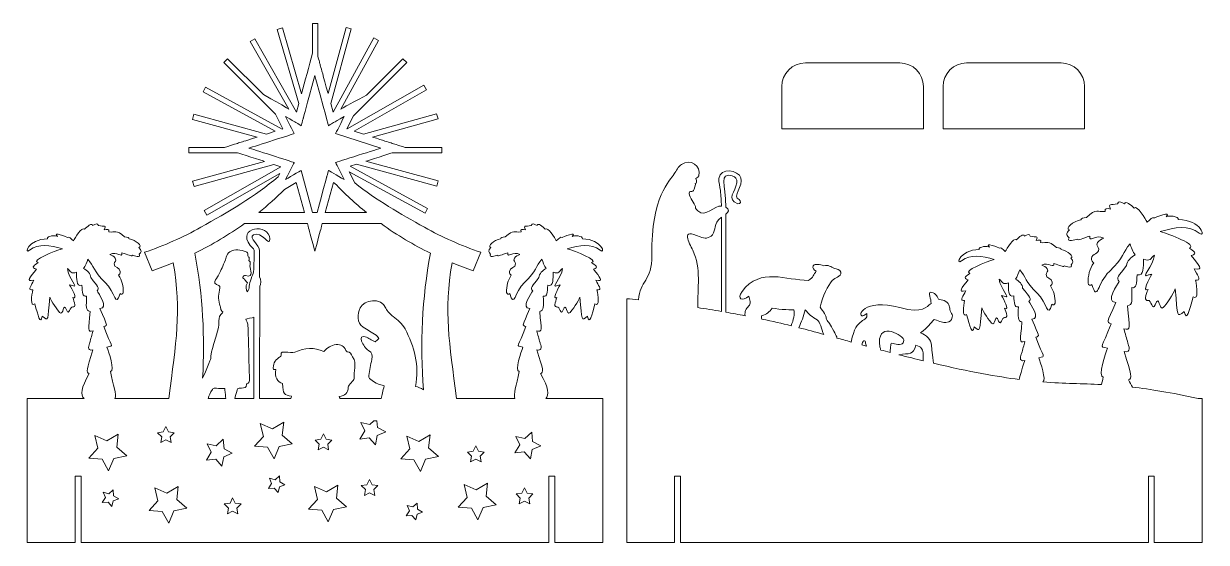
# Model space of a CAD drawing. Header units: inches. Extents: x 1257 to 1883, y -540 to -266.
import ezdxf

# ---------------------------------------------------------------- set-up
doc = ezdxf.new("R2010")
doc.units = ezdxf.units.IN
doc.header["$MEASUREMENT"] = 0
doc.layers.add('_U+0421_U+043B_U+043E_U+0439 1', color=7, linetype='Continuous')

# ---------------------------------------------------------------- blocks, each defined once
blk = doc.blocks.new('block 3')
at = {"layer": '_U+0421_U+043B_U+043E_U+0439 1', "color": 1, "lineweight": 5, "true_color": 0xff0000}
for points in [[(1330.85, -481.91), (1332.23, -479.11), (1333.61, -481.91), (1336.69, -482.36), (1334.46, -484.53), (1334.99, -487.6), (1332.23, -486.15), (1329.47, -487.6), (1330, -484.53), (1327.77, -482.36), (1330.85, -481.91)], [(1392.27, -489.68), (1389.55, -496.13), (1386.08, -490.05), (1379.11, -489.47), (1383.82, -484.29), (1382.22, -477.47), (1388.6, -480.35), (1394.59, -476.73), (1393.82, -483.69), (1399.12, -488.26), (1392.27, -489.68)], [(1444.14, -483.92), (1443.2, -488.8), (1439.9, -485.08), (1434.96, -485.7), (1437.48, -481.41), (1435.37, -476.91), (1440.22, -477.98), (1442.26, -476.07), (1444, -476.07), (1444.34, -479.53), (1448.69, -481.93), (1444.14, -483.92)], [(1526.22, -491.33), (1525.28, -496.21), (1521.98, -492.49), (1517.05, -493.11), (1519.56, -488.82), (1517.45, -484.32), (1522.31, -485.38), (1525.94, -481.99), (1526.42, -486.94), (1530.77, -489.34), (1526.22, -491.33)], [(1304.61, -496.03), (1301.89, -502.48), (1298.43, -496.4), (1291.45, -495.82), (1296.16, -490.64), (1294.56, -483.82), (1300.95, -486.7), (1306.93, -483.08), (1306.17, -490.04), (1311.46, -494.61), (1304.61, -496.03)], [(1361.89, -500.09), (1358.59, -496.37), (1353.66, -496.99), (1356.17, -492.7), (1354.06, -488.2), (1358.92, -489.26), (1362.55, -485.87), (1363.03, -490.82), (1367.38, -493.22), (1362.83, -495.21), (1361.89, -500.09)], [(1418.41, -491.48), (1415.65, -490.03), (1412.9, -491.48), (1413.42, -488.41), (1411.19, -486.24), (1414.28, -485.79), (1415.65, -482.99), (1417.03, -485.79), (1420.12, -486.24), (1417.89, -488.41), (1418.41, -491.48)], [(1469.76, -496.39), (1467.05, -502.84), (1463.58, -496.76), (1456.6, -496.17), (1461.31, -490.99), (1459.72, -484.17), (1466.1, -487.05), (1472.09, -483.43), (1471.32, -490.39), (1476.62, -494.96), (1469.76, -496.39)], [(1494.95, -492.14), (1496.33, -489.34), (1497.71, -492.14), (1500.79, -492.59), (1498.56, -494.76), (1499.08, -497.83), (1496.33, -496.38), (1493.57, -497.83), (1494.1, -494.76), (1491.86, -492.59), (1494.95, -492.14)], [(1392.32, -511.09), (1391.6, -514.12), (1389.63, -511.7), (1386.53, -511.96), (1388.22, -509.34), (1387.02, -506.46), (1390.03, -507.26), (1392.39, -505.23), (1392.57, -508.34), (1395.23, -509.96), (1392.32, -511.09)], [(1442.82, -515.6), (1440.06, -514.15), (1437.31, -515.6), (1437.83, -512.53), (1435.6, -510.35), (1438.68, -509.9), (1440.06, -507.11), (1441.44, -509.9), (1444.53, -510.35), (1442.29, -512.53), (1442.82, -515.6)], [(1304.31, -518.5), (1303.59, -521.53), (1301.62, -519.11), (1298.52, -519.36), (1300.21, -516.75), (1299.01, -513.87), (1302.02, -514.67), (1304.38, -512.64), (1304.56, -515.75), (1307.22, -517.37), (1304.31, -518.5)], [(1336.44, -523.78), (1333.73, -530.24), (1330.26, -524.16), (1323.28, -523.57), (1327.99, -518.39), (1326.4, -511.57), (1332.78, -514.45), (1338.77, -510.83), (1338, -517.79), (1343.3, -522.36), (1336.44, -523.78)], [(1420.92, -523.08), (1418.21, -529.53), (1414.74, -523.45), (1407.76, -522.86), (1412.47, -517.68), (1410.88, -510.87), (1417.26, -513.75), (1423.25, -510.12), (1422.48, -517.08), (1427.78, -521.66), (1420.92, -523.08)], [(1500.18, -522.02), (1497.47, -528.47), (1494, -522.39), (1487.02, -521.8), (1491.73, -516.62), (1490.14, -509.81), (1496.52, -512.69), (1502.51, -509.06), (1501.74, -516.02), (1507.04, -520.6), (1500.18, -522.02)], [(1524.88, -520.06), (1522.13, -518.61), (1519.37, -520.06), (1519.9, -516.99), (1517.66, -514.82), (1520.75, -514.37), (1522.13, -511.57), (1523.51, -514.37), (1526.59, -514.82), (1524.36, -516.99), (1524.88, -520.06)], [(1370.31, -525.35), (1367.56, -523.9), (1364.8, -525.35), (1365.33, -522.28), (1363.09, -520.11), (1366.18, -519.66), (1367.56, -516.86), (1368.94, -519.66), (1372.02, -520.11), (1369.79, -522.28), (1370.31, -525.35)], [(1465.23, -525.55), (1464.51, -528.58), (1462.54, -526.17), (1459.44, -526.42), (1461.13, -523.8), (1459.93, -520.93), (1462.94, -521.72), (1465.31, -519.69), (1465.48, -522.8), (1468.14, -524.43), (1465.23, -525.55)]]:
    blk.add_lwpolyline(points, dxfattribs=at)
for points, knots in [([(1533.33, -464.26), (1535.07, -462.4), (1535.14, -458.68), (1530.57, -451.04), (1532.4, -450.54), (1532, -448.89), (1528.67, -438.48), (1532.24, -439.26), (1530.59, -435.63), (1530.33, -434.73), (1529.75, -432.62), (1529.16, -430.51), (1528.57, -428.4), (1531.83, -429.12), (1530.93, -428.1), (1530.18, -418.06), (1532.67, -417.83), (1532.09, -415.35), (1532.05, -409.99), (1534.38, -410.47), (1534.09, -408.01), (1534.5, -404.24), (1537.75, -404.96), (1537.13, -400.78), (1537.29, -397.25), (1540.33, -398.54), (1540.41, -396.89), (1542.16, -395.43), (1541.84, -400.4), (1535.57, -406.1), (1539.5, -404.34), (1540, -404.22), (1540.49, -404.09), (1540.98, -403.96), (1539.78, -406.34), (1536.5, -411.94), (1539.31, -410.75), (1538.82, -411.95), (1538.45, -413.18), (1538.2, -414.54), (1538.08, -415.21), (1538.61, -415.85), (1539.31, -415.66), (1540.66, -415.41), (1541.35, -420.43), (1542.48, -417.67), (1544.53, -412.23), (1544.09, -421.04), (1546.27, -418.71), (1547.12, -417.8), (1551, -412.52), (1551.4, -410.52), (1552.68, -423.01), (1551.9, -423.51), (1555.47, -420.63), (1556.49, -425.44), (1557.73, -420.32), (1559.43, -414.08), (1561.97, -415.86), (1561.05, -409.68), (1560.49, -406.64), (1560.67, -406.65), (1560.89, -406.66), (1561.17, -406.67), (1563.25, -406.72), (1561.06, -404.12), (1559.94, -401.61), (1564.39, -402.41), (1562.09, -400.16), (1558.56, -395.69), (1562.01, -394.87), (1559.27, -393.45), (1557.67, -392.31), (1561.66, -391.07), (1548.94, -386.12), (1544.77, -384.91), (1551.38, -383.14), (1557.34, -381.9), (1562.17, -385.69), (1565.31, -388.14), (1563.23, -379.74), (1552.76, -379.66), (1553.33, -377.95), (1547.96, -377.75), (1547.37, -378.34), (1550.55, -375.32), (1542.08, -378.99), (1541.97, -378.92), (1541.15, -378.43), (1540.55, -379.4), (1538.95, -380.75), (1538.2, -379.33), (1534.57, -373.07), (1533.13, -374.48), (1531.72, -373.18), (1529.19, -370.84), (1528.83, -372.63), (1527.08, -371.82), (1526.17, -371.03), (1525.72, -372.67), (1522.65, -373.28), (1521.32, -372.19), (1522.63, -374.91), (1521.08, -374.64), (1519.75, -374.46), (1520.26, -375.96), (1516.51, -376.52), (1516.59, -374.38), (1511.84, -378.64), (1510.23, -378.96), (1509.48, -378.86), (1509.39, -379.7), (1505.97, -380.44), (1502.09, -383.52), (1504.36, -384.2), (1502.4, -385.6), (1503.21, -387.18), (1504.12, -387.75), (1502.91, -389.83), (1506.85, -388.61), (1507.76, -388.39), (1508.43, -389.15), (1509.81, -388.03), (1513.34, -387), (1512.8, -390.23), (1516.08, -385.86), (1519.68, -387.91), (1518.7, -388.39), (1517.39, -388.9), (1516.84, -389.86), (1515.87, -391.57), (1517.33, -391.63), (1517.4, -392.87), (1517.49, -394.87), (1514.27, -394.8), (1514.15, -396.96), (1514.09, -397.88), (1514.48, -398.54), (1515.09, -398.91), (1513.29, -401.66), (1512.47, -404.62), (1512.64, -408.05), (1512.69, -408.9), (1513.79, -409.28), (1514.28, -408.58), (1516.79, -416.76), (1516.66, -407.87), (1522.09, -402.74), (1528.62, -396.58), (1527.95, -394.17), (1531.32, -390.45), (1531.8, -391.8), (1532.54, -394.23), (1533.6, -395.29), (1531.73, -396.53), (1529.78, -397.95), (1529.78, -400.18), (1525.94, -405.08), (1525.06, -405.48), (1526.47, -407.26), (1525.72, -408.41), (1520.03, -416.56), (1524.89, -416.56), (1520.87, -426.15), (1520.64, -425.2), (1522.89, -426.17), (1518.8, -437.16), (1517.04, -436.2), (1521.23, -436.99), (1520.44, -439.28), (1516.74, -449.87), (1519.36, -449.87), (1517.76, -457.5), (1516.11, -461.93), (1516.97, -464.26), (1516.97, -464.26), (1486.11, -464.26), (1486.11, -464.26), (1482.27, -434.01), (1479.28, -418.5), (1483.76, -392.39), (1487.43, -393.89), (1491.14, -395.28), (1494.91, -396.56), (1494.91, -396.56), (1498.98, -386.78), (1498.98, -386.78), (1488.54, -383.25), (1478.5, -378.78), (1469.12, -373.5), (1456.44, -366.36), (1443.55, -359.03), (1432.27, -350.04), (1432.27, -350.04), (1429.28, -344.12), (1429.28, -344.12), (1429.28, -344.12), (1469.43, -366.13), (1469.43, -366.13), (1469.43, -366.13), (1470.79, -363.65), (1470.79, -363.65), (1470.79, -363.65), (1429.83, -341.2), (1429.83, -341.2), (1429.83, -341.2), (1433.23, -340.11), (1433.23, -340.11), (1433.23, -340.11), (1475.62, -351.68), (1475.62, -351.68), (1475.62, -351.68), (1476.36, -348.96), (1476.36, -348.96), (1476.36, -348.96), (1438.17, -338.54), (1438.17, -338.54), (1438.79, -338.34), (1451.63, -334.24), (1452.12, -334.08), (1452.12, -334.08), (1478.36, -334.08), (1478.36, -334.08), (1478.36, -334.08), (1478.36, -331.26), (1478.36, -331.26), (1478.36, -331.26), (1458.99, -331.26), (1458.99, -331.26), (1449.93, -328.36), (1453.8, -329.6), (1441.69, -325.73), (1441.69, -325.73), (1476.31, -316.16), (1476.31, -316.16), (1476.31, -316.16), (1475.56, -313.44), (1475.56, -313.44), (1475.56, -313.44), (1436.78, -324.17), (1436.78, -324.17), (1436.78, -324.17), (1431.83, -322.59), (1431.83, -322.59), (1431.83, -322.59), (1470.24, -300.66), (1470.24, -300.66), (1470.24, -300.66), (1468.84, -298.21), (1468.84, -298.21), (1468.84, -298.21), (1428.18, -321.42), (1428.18, -321.42), (1428.18, -321.42), (1428.08, -321.39), (1428.08, -321.39), (1428.08, -321.39), (1431.58, -314.42), (1431.58, -314.42), (1431.58, -314.42), (1459.72, -286.27), (1459.72, -286.27), (1459.72, -286.27), (1457.73, -284.28), (1457.73, -284.28), (1457.73, -284.28), (1438.47, -303.53), (1438.47, -303.53), (1426.25, -310.02), (1428.99, -308.52), (1424.84, -310.95), (1424.84, -310.95), (1444.79, -274.57), (1444.79, -274.57), (1444.79, -274.57), (1442.31, -273.22), (1442.31, -273.22), (1442.31, -273.22), (1420.76, -312.53), (1420.76, -312.53), (1420.76, -312.53), (1419.53, -308), (1419.53, -308), (1419.53, -308), (1430.35, -268.38), (1430.35, -268.38), (1430.35, -268.38), (1427.62, -267.64), (1427.62, -267.64), (1427.62, -267.64), (1418.07, -302.64), (1418.07, -302.64), (1412.71, -282.98), (1414.69, -290.22), (1412.74, -283.09), (1412.74, -283.09), (1412.74, -265.64), (1412.74, -265.64), (1412.74, -265.64), (1409.92, -265.64), (1409.92, -265.64), (1409.92, -265.64), (1409.92, -281.22), (1409.92, -281.22), (1408, -288.31), (1405.91, -296.05), (1404.08, -302.79), (1404.08, -302.79), (1393.91, -267.93), (1393.91, -267.93), (1393.91, -267.93), (1391.2, -268.72), (1391.2, -268.72), (1391.2, -268.72), (1402.67, -308.02), (1402.67, -308.02), (1402.67, -308.02), (1401.45, -312.52), (1401.45, -312.52), (1401.45, -312.52), (1379.32, -273.76), (1379.32, -273.76), (1379.32, -273.76), (1376.87, -275.16), (1376.87, -275.16), (1376.87, -275.16), (1397.27, -310.89), (1397.27, -310.89), (1393.25, -308.52), (1395.96, -310.09), (1383.83, -303.18), (1383.83, -303.18), (1364.93, -284.28), (1364.93, -284.28), (1364.93, -284.28), (1362.94, -286.27), (1362.94, -286.27), (1362.94, -286.27), (1390.21, -313.54), (1390.21, -313.54), (1390.21, -313.54), (1394.15, -321.39), (1394.15, -321.39), (1394.15, -321.39), (1393.86, -321.48), (1393.86, -321.48), (1393.86, -321.48), (1353.23, -299.21), (1353.23, -299.21), (1353.23, -299.21), (1351.88, -301.69), (1351.88, -301.69), (1351.88, -301.69), (1390.15, -322.66), (1390.15, -322.66), (1390.15, -322.66), (1385.49, -324.15), (1385.49, -324.15), (1385.49, -324.15), (1347.04, -313.65), (1347.04, -313.65), (1347.04, -313.65), (1346.3, -316.37), (1346.3, -316.37), (1346.3, -316.37), (1380.55, -325.73), (1380.55, -325.73), (1369.33, -329.31), (1373.11, -328.1), (1363.24, -331.26), (1363.24, -331.26), (1344.31, -331.26), (1344.31, -331.26), (1344.31, -331.26), (1344.31, -334.08), (1344.31, -334.08), (1344.31, -334.08), (1370.1, -334.08), (1370.1, -334.08), (1370.6, -334.24), (1383.8, -338.45), (1384.42, -338.65), (1384.42, -338.65), (1346.36, -349.18), (1346.36, -349.18), (1346.36, -349.18), (1347.11, -351.9), (1347.11, -351.9), (1347.11, -351.9), (1389.33, -340.22), (1389.33, -340.22), (1389.33, -340.22), (1393.14, -341.43), (1393.14, -341.43), (1393.14, -341.43), (1352.43, -364.68), (1352.43, -364.68), (1352.43, -364.68), (1353.83, -367.13), (1353.83, -367.13), (1353.83, -367.13), (1392.47, -345.07), (1392.47, -345.07), (1392.47, -345.07), (1391.63, -346.73), (1391.63, -346.73), (1379.45, -357.25), (1364.97, -365.5), (1350.76, -373.5), (1341.39, -378.78), (1331.34, -383.25), (1320.91, -386.78), (1320.91, -386.78), (1324.97, -396.56), (1324.97, -396.56), (1328.74, -395.28), (1332.46, -393.89), (1336.13, -392.39), (1340.62, -418.51), (1337.61, -434.04), (1333.78, -464.26), (1333.78, -464.26), (1305.25, -464.26), (1305.25, -464.26), (1306.12, -461.93), (1304.46, -457.5), (1302.86, -449.87), (1305.49, -449.87), (1301.79, -439.28), (1301, -436.99), (1305.18, -436.2), (1303.42, -437.16), (1299.33, -426.17), (1301.58, -425.2), (1301.36, -426.15), (1297.33, -416.56), (1302.19, -416.56), (1296.5, -408.41), (1295.75, -407.26), (1297.17, -405.48), (1296.28, -405.08), (1292.45, -400.18), (1292.45, -397.95), (1290.49, -396.53), (1288.63, -395.29), (1289.68, -394.23), (1290.43, -391.8), (1290.9, -390.45), (1294.27, -394.17), (1293.61, -396.58), (1300.13, -402.74), (1305.56, -407.86), (1305.43, -416.76), (1307.94, -408.58), (1308.44, -409.28), (1309.53, -408.9), (1309.58, -408.05), (1309.75, -404.62), (1308.94, -401.66), (1307.13, -398.91), (1307.74, -398.54), (1308.13, -397.88), (1308.07, -396.96), (1307.96, -394.8), (1304.73, -394.87), (1304.82, -392.87), (1304.89, -391.63), (1306.35, -391.57), (1305.38, -389.86), (1304.83, -388.9), (1303.52, -388.39), (1302.55, -387.91), (1306.14, -385.86), (1309.42, -390.23), (1308.88, -387), (1312.41, -388.03), (1313.79, -389.15), (1314.46, -388.39), (1315.37, -388.61), (1319.31, -389.83), (1318.1, -387.75), (1319.01, -387.18), (1319.82, -385.6), (1317.87, -384.2), (1320.13, -383.52), (1316.25, -380.44), (1312.83, -379.7), (1312.74, -378.86), (1311.99, -378.96), (1310.38, -378.64), (1305.63, -374.38), (1305.72, -376.52), (1301.97, -375.96), (1302.47, -374.46), (1301.14, -374.64), (1299.59, -374.91), (1300.9, -372.19), (1299.57, -373.28), (1296.5, -372.67), (1296.05, -371.03), (1295.14, -371.82), (1293.39, -372.63), (1293.03, -370.84), (1290.51, -373.18), (1289.09, -374.48), (1287.65, -373.07), (1284.02, -379.33), (1283.27, -380.75), (1281.67, -379.4), (1281.08, -378.43), (1280.25, -378.92), (1280.14, -378.99), (1271.67, -375.32), (1274.85, -378.34), (1274.26, -377.75), (1268.89, -377.95), (1269.46, -379.66), (1258.99, -379.74), (1256.91, -388.14), (1260.06, -385.69), (1264.88, -381.9), (1270.84, -383.14), (1277.45, -384.91), (1273.28, -386.12), (1260.56, -391.07), (1264.56, -392.31), (1262.95, -393.45), (1260.21, -394.87), (1263.66, -395.69), (1260.13, -400.16), (1257.83, -402.41), (1262.28, -401.61), (1261.16, -404.12), (1258.97, -406.72), (1261.05, -406.67), (1261.34, -406.66), (1261.55, -406.65), (1261.73, -406.64), (1261.17, -409.68), (1260.25, -415.86), (1262.79, -414.08), (1264.49, -420.32), (1265.73, -425.44), (1266.75, -420.63), (1270.32, -423.51), (1269.54, -423.01), (1270.82, -410.52), (1271.23, -412.52), (1275.1, -417.8), (1275.96, -418.71), (1278.13, -421.04), (1277.69, -412.23), (1279.74, -417.67), (1280.88, -420.43), (1281.57, -415.41), (1282.91, -415.66), (1283.62, -415.85), (1284.14, -415.21), (1284.02, -414.54), (1283.77, -413.18), (1283.4, -411.95), (1282.91, -410.75), (1285.73, -411.94), (1282.45, -406.34), (1281.24, -403.96), (1281.74, -404.09), (1282.23, -404.22), (1282.73, -404.34), (1286.65, -406.1), (1280.38, -400.4), (1280.07, -395.43), (1281.81, -396.89), (1281.89, -398.54), (1284.93, -397.25), (1285.09, -400.78), (1284.48, -404.96), (1287.72, -404.24), (1288.13, -408.01), (1287.84, -410.47), (1290.18, -409.99), (1290.14, -415.35), (1289.55, -417.83), (1292.04, -418.06), (1291.29, -428.1), (1290.39, -429.12), (1293.65, -428.4), (1293.06, -430.51), (1292.47, -432.62), (1291.89, -434.73), (1291.64, -435.63), (1289.98, -439.26), (1293.55, -438.48), (1290.22, -448.89), (1289.83, -450.54), (1291.65, -451.04), (1287.09, -458.68), (1287.15, -462.4), (1288.9, -464.26), (1288.9, -464.26), (1258.71, -464.26), (1258.71, -464.26), (1258.71, -464.26), (1258.71, -540.46), (1258.71, -540.46), (1263.74, -540.46), (1272.56, -540.46), (1284.11, -540.46), (1284.11, -540.46), (1284.11, -505.46), (1284.11, -505.46), (1284.11, -505.46), (1287.29, -505.46), (1287.29, -505.46), (1287.29, -505.46), (1287.29, -540.46), (1287.29, -540.46), (1347.7, -540.46), (1474.66, -540.46), (1534.94, -540.46), (1534.94, -540.46), (1534.94, -505.46), (1534.94, -505.46), (1534.94, -505.46), (1538.11, -505.46), (1538.11, -505.46), (1538.11, -505.46), (1538.11, -540.46), (1538.11, -540.46), (1549.71, -540.46), (1558.54, -540.46), (1563.51, -540.46), (1563.51, -540.46), (1563.51, -464.26), (1563.51, -464.26), (1563.51, -464.26), (1533.33, -464.26), (1533.33, -464.26)], [0, 0, 0, 0, 1, 1, 1, 2, 2, 2, 3, 3, 3, 4, 4, 4, 5, 5, 5, 6, 6, 6, 7, 7, 7, 8, 8, 8, 9, 9, 9, 10, 10, 10, 11, 11, 11, 12, 12, 12, 13, 13, 13, 14, 14, 14, 15, 15, 15, 16, 16, 16, 17, 17, 17, 18, 18, 18, 19, 19, 19, 20, 20, 20, 21, 21, 21, 22, 22, 22, 23, 23, 23, 24, 24, 24, 25, 25, 25, 26, 26, 26, 27, 27, 27, 28, 28, 28, 29, 29, 29, 30, 30, 30, 31, 31, 31, 32, 32, 32, 33, 33, 33, 34, 34, 34, 35, 35, 35, 36, 36, 36, 37, 37, 37, 38, 38, 38, 39, 39, 39, 40, 40, 40, 41, 41, 41, 42, 42, 42, 43, 43, 43, 44, 44, 44, 45, 45, 45, 46, 46, 46, 47, 47, 47, 48, 48, 48, 49, 49, 49, 50, 50, 50, 51, 51, 51, 52, 52, 52, 53, 53, 53, 54, 54, 54, 55, 55, 55, 56, 56, 56, 57, 57, 57, 58, 58, 58, 59, 59, 59, 60, 60, 60, 61, 61, 61, 62, 62, 62, 63, 63, 63, 64, 64, 64, 65, 65, 65, 66, 66, 66, 67, 67, 67, 68, 68, 68, 69, 69, 69, 70, 70, 70, 71, 71, 71, 72, 72, 72, 73, 73, 73, 74, 74, 74, 75, 75, 75, 76, 76, 76, 77, 77, 77, 78, 78, 78, 79, 79, 79, 80, 80, 80, 81, 81, 81, 82, 82, 82, 83, 83, 83, 84, 84, 84, 85, 85, 85, 86, 86, 86, 87, 87, 87, 88, 88, 88, 89, 89, 89, 90, 90, 90, 91, 91, 91, 92, 92, 92, 93, 93, 93, 94, 94, 94, 95, 95, 95, 96, 96, 96, 97, 97, 97, 98, 98, 98, 99, 99, 99, 100, 100, 100, 101, 101, 101, 102, 102, 102, 103, 103, 103, 104, 104, 104, 105, 105, 105, 106, 106, 106, 107, 107, 107, 108, 108, 108, 109, 109, 109, 110, 110, 110, 111, 111, 111, 112, 112, 112, 113, 113, 113, 114, 114, 114, 115, 115, 115, 116, 116, 116, 117, 117, 117, 118, 118, 118, 119, 119, 119, 120, 120, 120, 121, 121, 121, 122, 122, 122, 123, 123, 123, 124, 124, 124, 125, 125, 125, 126, 126, 126, 127, 127, 127, 128, 128, 128, 129, 129, 129, 130, 130, 130, 131, 131, 131, 132, 132, 132, 133, 133, 133, 134, 134, 134, 135, 135, 135, 136, 136, 136, 137, 137, 137, 138, 138, 138, 139, 139, 139, 140, 140, 140, 141, 141, 141, 142, 142, 142, 143, 143, 143, 144, 144, 144, 145, 145, 145, 146, 146, 146, 147, 147, 147, 148, 148, 148, 149, 149, 149, 150, 150, 150, 151, 151, 151, 152, 152, 152, 153, 153, 153, 154, 154, 154, 155, 155, 155, 156, 156, 156, 157, 157, 157, 158, 158, 158, 159, 159, 159, 160, 160, 160, 161, 161, 161, 162, 162, 162, 163, 163, 163, 164, 164, 164, 165, 165, 165, 166, 166, 166, 167, 167, 167, 168, 168, 168, 169, 169, 169, 170, 170, 170, 171, 171, 171, 172, 172, 172, 173, 173, 173, 174, 174, 174, 175, 175, 175, 176, 176, 176, 177, 177, 177, 178, 178, 178, 179, 179, 179, 180, 180, 180, 181, 181, 181, 182, 182, 182, 183, 183, 183, 184, 184, 184, 185, 185, 185, 186, 186, 186, 187, 187, 187, 188, 188, 188, 189, 189, 189, 190, 190, 190, 191, 191, 191, 192, 192, 192, 193, 193, 193, 194, 194, 194, 195, 195, 195, 196, 196, 196, 197, 197, 197, 198, 198, 198, 199, 199, 199, 200, 200, 200, 201, 201, 201, 202, 202, 202, 203, 203, 203, 204, 204, 204, 205, 205, 205, 206, 206, 206, 207, 207, 207, 208, 208, 208, 209, 209, 209, 210, 210, 210, 211, 211, 211, 212, 212, 212, 212]), ([(1376.17, -331.57), (1379.54, -330.5), (1399.79, -324.03), (1400.15, -323.91), (1400.05, -323.72), (1395.68, -315), (1395.58, -314.81), (1403.08, -319.22), (1397.57, -315.98), (1403.9, -319.7), (1406.64, -309.57), (1401.96, -326.87), (1411.09, -293.12), (1411.09, -293.12), (1411.68, -295.28), (1411.68, -295.28), (1418.28, -319.55), (1418.33, -319.7), (1418.33, -319.7), (1421.38, -317.91), (1419.78, -318.85), (1426.64, -314.81), (1424.8, -318.48), (1423.64, -320.79), (1422.07, -323.91), (1422.07, -323.91), (1446.05, -331.57), (1446.05, -331.57), (1445.98, -331.59), (1422.09, -339.23), (1422.07, -339.23), (1422.07, -339.23), (1424.1, -343.26), (1426.63, -348.26), (1422.92, -346.08), (1418.33, -343.38), (1418.33, -343.38), (1416.09, -351.62), (1419.76, -338.13), (1412.24, -365.78), (1412.24, -365.78), (1409.94, -365.78), (1409.94, -365.78), (1409.94, -365.78), (1403.9, -343.38), (1403.9, -343.38), (1403.9, -343.38), (1395.61, -348.25), (1395.6, -348.26), (1398.36, -342.79), (1400.14, -339.27), (1400.16, -339.23), (1398.61, -338.73), (1377.49, -331.99), (1376.17, -331.57)], [0, 0, 0, 0, 1, 1, 1, 2, 2, 2, 3, 3, 3, 4, 4, 4, 5, 5, 5, 6, 6, 6, 7, 7, 7, 8, 8, 8, 9, 9, 9, 10, 10, 10, 11, 11, 11, 12, 12, 12, 13, 13, 13, 14, 14, 14, 15, 15, 15, 16, 16, 16, 17, 17, 17, 18, 18, 18, 18]), ([(1395.06, -353.49), (1395.06, -353.49), (1401.26, -349.84), (1401.26, -349.84), (1401.26, -349.84), (1405.56, -365.78), (1405.56, -365.78), (1401.91, -365.78), (1384.74, -365.78), (1381.37, -365.78), (1386.12, -361.95), (1390.69, -357.85), (1395.06, -353.49)], [0, 0, 0, 0, 1, 1, 1, 2, 2, 2, 3, 3, 3, 4, 4, 4, 4]), ([(1438.52, -365.78), (1435.83, -365.78), (1419.05, -365.78), (1416.62, -365.78), (1416.62, -365.78), (1420.96, -349.84), (1420.96, -349.84), (1420.96, -349.84), (1421.69, -350.27), (1421.69, -350.27), (1426.8, -355.66), (1432.5, -360.92), (1438.52, -365.78)], [0, 0, 0, 0, 1, 1, 1, 2, 2, 2, 3, 3, 3, 4, 4, 4, 4]), ([(1452.59, -420.82), (1451.13, -419.63), (1449.51, -418.18), (1448.74, -416.36), (1446.21, -410.47), (1436.96, -411.81), (1435.11, -416.26), (1433.74, -419.52), (1433.11, -424.08), (1436.66, -426.4), (1438.94, -427.88), (1441.29, -429.17), (1443.55, -430.64), (1444.15, -431.03), (1444.54, -431.83), (1445.02, -432.45), (1444.43, -433.01), (1443.47, -433.92), (1443.03, -434.26), (1441.09, -433.23), (1439.51, -432.19), (1437.82, -431.54), (1436.06, -430.85), (1435.03, -432), (1435.83, -433.79), (1436.71, -435.73), (1437.94, -437.93), (1439.47, -438.8), (1441.58, -440), (1441.74, -441.31), (1441.23, -443.62), (1440.62, -446.42), (1440.19, -449.28), (1439.75, -452.14), (1439.67, -452.64), (1439.71, -453.47), (1439.95, -453.66), (1444.35, -457.08), (1444.85, -456.65), (1447.81, -457.52), (1447.18, -460.26), (1446.67, -462.46), (1446.26, -464.26), (1446.26, -464.26), (1424.42, -464.26), (1424.42, -464.26), (1424.28, -463.88), (1424.15, -463.51), (1424.01, -463.13), (1427.04, -462.78), (1428.81, -461.49), (1428.72, -458.17), (1428.69, -456.99), (1431.99, -454.69), (1431.9, -453.67), (1431.54, -449.87), (1433.59, -446.04), (1431.11, -442.12), (1430.24, -440.72), (1430.12, -439.4), (1428.17, -439.44), (1427.94, -439.45), (1427.61, -439.04), (1427.48, -438.77), (1426.48, -436.53), (1424.92, -435.4), (1422.36, -435.68), (1419.7, -435.98), (1417.76, -437.4), (1415.81, -439.39), (1410.84, -436.88), (1405.74, -437.4), (1400.54, -439.69), (1399.16, -440.3), (1397.26, -439.64), (1395.6, -439.67), (1394.45, -439.69), (1392.74, -439.12), (1393.24, -441.49), (1393.29, -441.77), (1392.51, -442.29), (1392.06, -442.6), (1389.82, -444.11), (1388.8, -446.14), (1389.18, -448.92), (1389.65, -448.89), (1390.06, -448.86), (1390.5, -448.83), (1389.48, -452.9), (1391.52, -455.39), (1393.94, -456.35), (1394.2, -461.76), (1394.78, -462.57), (1398.79, -463), (1398.63, -463.44), (1398.48, -463.85), (1398.34, -464.26), (1398.34, -464.26), (1381.72, -464.26), (1381.72, -464.26), (1381.79, -442.99), (1382.01, -412.82), (1382.05, -404.67), (1382.71, -403.92), (1382.6, -401.02), (1381.74, -399.77), (1381.74, -399.77), (1381.74, -386), (1381.74, -386), (1381.92, -382.54), (1375.75, -379.31), (1378.7, -377.59), (1382.79, -375.21), (1387.54, -384.46), (1387.29, -379.67), (1386.83, -371.1), (1369.39, -373.39), (1376.85, -383.16), (1377.67, -384.23), (1378.57, -384.41), (1378.92, -385.66), (1378.92, -399.92), (1378.58, -397), (1377.34, -400.76), (1376.87, -402.19), (1376.43, -403.53), (1376.38, -404.81), (1376.33, -406.11), (1376.16, -406.78), (1375.31, -407.75), (1374.57, -406.72), (1374.39, -404.48), (1375.22, -403.32), (1375.22, -403.32), (1375.49, -402.94), (1375.49, -402.94), (1374.34, -401.69), (1374.16, -401.48), (1373.78, -401.08), (1373.21, -400.49), (1372.7, -400.54), (1372.94, -400.06), (1373.35, -399.23), (1373.6, -398.99), (1374.34, -399.16), (1379.45, -400.33), (1376.47, -395.78), (1376.75, -393.99), (1376.87, -393.24), (1377.26, -392.13), (1376.23, -391.17), (1376.23, -391.17), (1376.32, -390.11), (1376.32, -389.4), (1375.96, -389.25), (1375.45, -389.17), (1375.6, -387.97), (1375.67, -387.43), (1375.18, -386.75), (1374.72, -386.55), (1371.8, -385.28), (1368.87, -384.98), (1366.09, -386.57), (1364.84, -387.28), (1364.61, -388), (1364.16, -389.44), (1362.92, -393.4), (1361.78, -395.3), (1360.73, -397.52), (1360.02, -399.02), (1359.79, -399.42), (1358.96, -400.59), (1358.32, -401.5), (1357.17, -402.96), (1359.09, -403.85), (1361.05, -404.76), (1360.93, -404.7), (1360.58, -406.77), (1360.08, -409.67), (1359.74, -412.5), (1361.05, -415.31), (1361.21, -415.66), (1361.19, -415.79), (1361.19, -415.8), (1360.77, -418.12), (1363.12, -418.08), (1362.16, -418.86), (1359.27, -421.18), (1360.66, -424.97), (1359.91, -427.38), (1351.85, -453.42), (1360.42, -432.77), (1351.68, -453.5), (1352.95, -431.94), (1351.78, -409.87), (1347.59, -387.25), (1356.86, -382.71), (1365.65, -377.43), (1373.76, -371.59), (1380.16, -371.59), (1399.94, -371.59), (1407.13, -371.59), (1408.37, -376.21), (1407.59, -373.29), (1411.07, -386.2), (1414.77, -372.6), (1413.77, -376.27), (1415.05, -371.59), (1418.4, -371.59), (1442.73, -371.59), (1446.13, -371.59), (1454.83, -377.85), (1463.39, -382.88), (1472.3, -387.24), (1467.84, -411.19), (1466.68, -435.46), (1468.63, -459.63), (1467.3, -458.75), (1465.88, -458.13), (1464.42, -457.84), (1466.46, -446.62), (1463.82, -436.7), (1458.84, -427.36), (1457.26, -424.39), (1454.9, -422.71), (1452.59, -420.82)], [0, 0, 0, 0, 1, 1, 1, 2, 2, 2, 3, 3, 3, 4, 4, 4, 5, 5, 5, 6, 6, 6, 7, 7, 7, 8, 8, 8, 9, 9, 9, 10, 10, 10, 11, 11, 11, 12, 12, 12, 13, 13, 13, 14, 14, 14, 15, 15, 15, 16, 16, 16, 17, 17, 17, 18, 18, 18, 19, 19, 19, 20, 20, 20, 21, 21, 21, 22, 22, 22, 23, 23, 23, 24, 24, 24, 25, 25, 25, 26, 26, 26, 27, 27, 27, 28, 28, 28, 29, 29, 29, 30, 30, 30, 31, 31, 31, 32, 32, 32, 33, 33, 33, 34, 34, 34, 35, 35, 35, 36, 36, 36, 37, 37, 37, 38, 38, 38, 39, 39, 39, 40, 40, 40, 41, 41, 41, 42, 42, 42, 43, 43, 43, 44, 44, 44, 45, 45, 45, 46, 46, 46, 47, 47, 47, 48, 48, 48, 49, 49, 49, 50, 50, 50, 51, 51, 51, 52, 52, 52, 53, 53, 53, 54, 54, 54, 55, 55, 55, 56, 56, 56, 57, 57, 57, 58, 58, 58, 59, 59, 59, 60, 60, 60, 61, 61, 61, 62, 62, 62, 63, 63, 63, 64, 64, 64, 65, 65, 65, 66, 66, 66, 67, 67, 67, 68, 68, 68, 69, 69, 69, 70, 70, 70, 71, 71, 71, 72, 72, 72, 73, 73, 73, 74, 74, 74, 75, 75, 75, 75]), ([(1378.87, -464.26), (1378.87, -464.26), (1368.74, -464.26), (1368.74, -464.26), (1369.21, -462.06), (1369.95, -459.74), (1370.16, -459.05), (1370.46, -458.86), (1371.68, -458.77), (1372.31, -458.72), (1373.78, -458.59), (1374.95, -458.48), (1374.87, -456.86), (1374.87, -456.79), (1374.96, -456.6), (1375.02, -456.52), (1376.49, -456.08), (1376.46, -454.84), (1376.44, -454.01), (1375.65, -421.43), (1375.99, -424.98), (1374.47, -422.28), (1374.9, -422.05), (1377.97, -421.42), (1378.86, -421.19), (1378.87, -421.19), (1378.87, -421.2), (1378.87, -421.2), (1378.87, -421.2), (1378.87, -464.26), (1378.87, -464.26)], [0, 0, 0, 0, 1, 1, 1, 2, 2, 2, 3, 3, 3, 4, 4, 4, 5, 5, 5, 6, 6, 6, 7, 7, 7, 8, 8, 8, 9, 9, 9, 10, 10, 10, 10]), ([(1354.53, -464.26), (1354.96, -462.71), (1355.69, -461.05), (1356.86, -459.49), (1357.69, -458.4), (1357.79, -458.91), (1363.1, -458.94), (1363.3, -458.94), (1363.35, -458.96), (1363.35, -458.95), (1363.4, -459.03), (1363.41, -459.42), (1363.42, -459.67), (1363.5, -461.96), (1363.97, -462.52), (1363.92, -464.26), (1363.92, -464.26), (1354.53, -464.26), (1354.53, -464.26)], [0, 0, 0, 0, 1, 1, 1, 2, 2, 2, 3, 3, 3, 4, 4, 4, 5, 5, 5, 6, 6, 6, 6])]:
    blk.add_open_spline(points, degree=3, knots=knots, dxfattribs=at)
blk = doc.blocks.new('block 2')
at = {"layer": '_U+0421_U+043B_U+043E_U+0439 1'}
blk.add_blockref('block 3', (0, 0), dxfattribs=at)
blk = doc.blocks.new('block 5')
at = {"layer": '_U+0421_U+043B_U+043E_U+0439 1', "color": 1, "lineweight": 5, "true_color": 0xff0000}
for points, knots in [([(1878.88, -464.26), (1864.5, -461.09), (1853.41, -459.29), (1844.05, -458.21), (1843.45, -457.01), (1842.74, -455.7), (1841.89, -454.28), (1844.05, -453.68), (1843.59, -451.72), (1839.63, -439.35), (1843.87, -440.28), (1841.9, -435.97), (1841.6, -434.89), (1840.91, -432.39), (1840.21, -429.88), (1839.51, -427.38), (1843.38, -428.23), (1842.32, -427.03), (1841.43, -415.1), (1844.38, -414.82), (1843.68, -411.87), (1843.64, -405.51), (1846.41, -406.08), (1846.07, -403.16), (1846.56, -398.69), (1850.41, -399.54), (1849.68, -394.57), (1849.87, -390.37), (1853.47, -391.91), (1853.57, -389.95), (1855.64, -388.22), (1855.27, -394.12), (1847.82, -400.89), (1852.49, -398.8), (1853.08, -398.65), (1853.66, -398.5), (1854.25, -398.35), (1852.82, -401.18), (1848.92, -407.83), (1852.27, -406.41), (1851.69, -407.84), (1851.25, -409.3), (1850.94, -410.92), (1850.8, -411.72), (1851.43, -412.47), (1852.27, -412.25), (1853.86, -411.95), (1854.68, -417.91), (1856.03, -414.63), (1858.47, -408.17), (1857.95, -418.64), (1860.53, -415.87), (1861.54, -414.79), (1866.15, -408.51), (1866.63, -406.15), (1868.15, -420.98), (1867.22, -421.58), (1871.46, -418.15), (1872.67, -423.87), (1874.14, -417.78), (1876.17, -410.37), (1879.18, -412.48), (1878.09, -405.14), (1877.42, -401.53), (1877.64, -401.54), (1877.89, -401.55), (1878.23, -401.56), (1880.7, -401.63), (1878.1, -398.54), (1876.77, -395.56), (1882.06, -396.51), (1879.33, -393.83), (1875.13, -388.53), (1879.23, -387.55), (1875.98, -385.87), (1874.07, -384.51), (1878.82, -383.04), (1863.7, -377.16), (1858.75, -375.72), (1866.61, -373.62), (1873.68, -372.15), (1879.41, -376.65), (1883.15, -379.56), (1880.68, -369.58), (1868.25, -369.48), (1868.92, -367.46), (1862.54, -367.22), (1861.84, -367.92), (1865.62, -364.33), (1855.56, -368.69), (1855.43, -368.61), (1854.45, -368.03), (1853.74, -369.17), (1851.84, -370.78), (1850.94, -369.09), (1846.64, -361.66), (1844.93, -363.33), (1843.24, -361.79), (1840.24, -359.02), (1839.82, -361.14), (1837.74, -360.17), (1836.65, -359.23), (1836.12, -361.18), (1832.48, -361.91), (1830.9, -360.61), (1832.46, -363.85), (1830.61, -363.53), (1829.04, -363.31), (1829.63, -365.1), (1825.18, -365.75), (1825.28, -363.21), (1819.64, -368.28), (1817.73, -368.65), (1816.84, -368.53), (1816.73, -369.54), (1812.67, -370.41), (1808.06, -374.08), (1810.75, -374.88), (1808.43, -376.54), (1809.39, -378.42), (1810.47, -379.1), (1809.03, -381.57), (1813.71, -380.11), (1814.79, -379.85), (1815.59, -380.76), (1817.22, -379.43), (1821.42, -378.2), (1820.78, -382.04), (1824.67, -376.85), (1828.94, -379.28), (1827.79, -379.85), (1826.23, -380.46), (1825.58, -381.6), (1824.43, -383.64), (1826.16, -383.7), (1826.24, -385.18), (1826.35, -387.55), (1822.52, -387.47), (1822.38, -390.04), (1822.31, -391.13), (1822.78, -391.92), (1823.5, -392.35), (1821.35, -395.61), (1820.38, -399.14), (1820.59, -403.21), (1820.64, -404.22), (1821.95, -404.67), (1822.54, -403.84), (1825.51, -413.55), (1825.36, -402.99), (1831.81, -396.9), (1839.56, -389.59), (1838.78, -386.72), (1842.77, -382.3), (1843.34, -383.9), (1844.22, -386.8), (1845.48, -388.06), (1843.26, -389.53), (1840.94, -391.22), (1840.94, -393.86), (1836.39, -399.67), (1835.33, -400.16), (1837.02, -402.26), (1836.13, -403.64), (1829.37, -413.31), (1835.14, -413.31), (1830.36, -424.71), (1830.09, -423.58), (1832.76, -424.73), (1827.9, -437.79), (1825.82, -436.65), (1830.79, -437.58), (1829.85, -440.3), (1825.45, -452.89), (1828.57, -452.89), (1828.27, -454.31), (1827.97, -455.63), (1827.68, -456.87), (1817.27, -456.34), (1808.15, -456.37), (1796.6, -455.46), (1798.62, -454.63), (1795.19, -444.82), (1794.44, -442.63), (1798.62, -441.85), (1796.87, -442.81), (1792.78, -431.81), (1795.02, -430.84), (1794.8, -431.79), (1790.77, -422.2), (1795.63, -422.2), (1789.94, -414.06), (1789.19, -412.9), (1790.61, -411.13), (1789.72, -410.72), (1785.89, -405.82), (1785.89, -403.6), (1783.93, -402.18), (1782.07, -400.94), (1783.12, -399.88), (1783.87, -397.44), (1784.34, -396.09), (1787.71, -399.81), (1787.05, -402.23), (1793.57, -408.38), (1799, -413.51), (1798.88, -422.4), (1801.38, -414.23), (1801.88, -414.92), (1802.98, -414.54), (1803.02, -413.7), (1803.19, -410.27), (1802.38, -407.3), (1800.57, -404.55), (1801.18, -404.19), (1801.57, -403.53), (1801.52, -402.61), (1801.4, -400.45), (1798.18, -400.51), (1798.27, -398.52), (1798.33, -397.27), (1799.79, -397.22), (1798.82, -395.5), (1798.28, -394.54), (1796.96, -394.03), (1795.99, -393.55), (1799.58, -391.51), (1802.86, -395.87), (1802.32, -392.64), (1805.85, -393.67), (1807.23, -394.8), (1807.9, -394.03), (1808.81, -394.25), (1812.75, -395.48), (1811.54, -393.4), (1812.45, -392.83), (1813.26, -391.25), (1811.31, -389.85), (1813.57, -389.17), (1809.69, -386.08), (1806.27, -385.35), (1806.18, -384.5), (1805.43, -384.6), (1803.82, -384.29), (1799.08, -380.02), (1799.16, -382.16), (1795.41, -381.61), (1795.91, -380.11), (1794.58, -380.29), (1793.03, -380.56), (1794.34, -377.83), (1793.01, -378.93), (1789.94, -378.31), (1789.5, -376.67), (1788.59, -377.46), (1786.83, -378.28), (1786.47, -376.49), (1783.95, -378.82), (1782.53, -380.12), (1781.09, -378.72), (1777.47, -384.97), (1776.71, -386.39), (1775.11, -385.04), (1774.52, -384.08), (1773.69, -384.57), (1773.58, -384.63), (1765.11, -380.96), (1768.29, -383.99), (1767.7, -383.4), (1762.33, -383.6), (1762.9, -385.3), (1752.43, -385.39), (1750.35, -393.79), (1753.5, -391.34), (1758.32, -387.55), (1764.28, -388.78), (1770.89, -390.56), (1766.73, -391.76), (1754, -396.72), (1758, -397.95), (1756.39, -399.1), (1753.65, -400.51), (1757.1, -401.34), (1753.57, -405.8), (1751.27, -408.05), (1755.72, -407.26), (1754.6, -409.76), (1752.41, -412.37), (1754.5, -412.31), (1754.78, -412.3), (1754.99, -412.29), (1755.18, -412.28), (1754.61, -415.32), (1753.69, -421.5), (1756.23, -419.72), (1757.94, -425.96), (1759.17, -431.09), (1760.19, -426.28), (1763.76, -429.16), (1762.98, -428.66), (1764.26, -416.17), (1764.67, -418.16), (1768.55, -423.44), (1769.4, -424.35), (1771.57, -426.68), (1771.13, -417.87), (1773.18, -423.31), (1774.32, -426.07), (1775.01, -421.06), (1776.35, -421.3), (1777.06, -421.49), (1777.58, -420.86), (1777.46, -420.19), (1777.21, -418.83), (1776.84, -417.59), (1776.35, -416.39), (1779.17, -417.58), (1775.89, -411.99), (1774.68, -409.61), (1775.18, -409.73), (1775.67, -409.86), (1776.17, -409.99), (1780.09, -411.75), (1773.82, -406.04), (1773.51, -401.07), (1775.26, -402.53), (1775.34, -404.19), (1778.37, -402.89), (1778.53, -406.42), (1777.92, -410.61), (1781.16, -409.89), (1781.57, -413.66), (1781.28, -416.12), (1783.62, -415.63), (1783.58, -420.99), (1782.99, -423.47), (1785.48, -423.71), (1784.73, -433.75), (1783.83, -434.76), (1787.09, -434.05), (1786.5, -436.15), (1785.91, -438.27), (1785.33, -440.37), (1785.08, -441.28), (1783.42, -444.91), (1786.99, -444.12), (1785.31, -449.37), (1784.38, -452.4), (1784.1, -454.17), (1772.45, -452.69), (1758.09, -450.15), (1738.68, -445.57), (1738.38, -441.7), (1737.59, -437.25), (1737.61, -436.17), (1737.65, -432.93), (1734.74, -430.72), (1731.88, -429.4), (1735.8, -426.41), (1737.16, -424.5), (1739.09, -422.3), (1742.35, -423.49), (1743.65, -424.05), (1745.27, -423.93), (1748, -423.73), (1748.01, -422.88), (1748.6, -421.19), (1748.96, -420.13), (1748.23, -419.44), (1747.82, -418.57), (1746.84, -416.5), (1747.65, -415.02), (1745.91, -413.38), (1745.03, -412.54), (1743.84, -412.11), (1742.66, -411.89), (1742.27, -411.82), (1741.76, -411.68), (1741.27, -411.65), (1740.67, -409.68), (1739.27, -408.11), (1737.08, -407.95), (1735.76, -407.86), (1737.46, -411.73), (1737.4, -413.8), (1737.39, -413.83), (1737.4, -413.86), (1737.4, -413.89), (1734.74, -415.55), (1733.45, -419.49), (1720.83, -416.09), (1701.71, -410.97), (1697.81, -421.04), (1701.26, -420.36), (1701.98, -420.21), (1702.73, -419.65), (1703.39, -419.29), (1703.99, -424.7), (1697.8, -419.85), (1695.1, -434.32), (1692.43, -433.59), (1689.9, -432.88), (1687.47, -432.2), (1687.47, -432.2), (1687.47, -432.17), (1687.47, -432.17), (1687.57, -431.87), (1687.45, -431.33), (1687.21, -431), (1686.28, -429.73), (1684.34, -425), (1683.19, -423.93), (1681.55, -422.41), (1682.2, -421.18), (1681.02, -419.22), (1680.32, -418.05), (1679.35, -417.11), (1678.7, -415.93), (1679.97, -409.78), (1682.78, -404.55), (1685.04, -401.77), (1685.89, -400.73), (1686.74, -400.5), (1687.88, -399.95), (1688.89, -399.47), (1689.94, -398.49), (1689.6, -397.24), (1689.21, -395.8), (1687.34, -395.81), (1686.24, -395.28), (1684.4, -394.39), (1682.89, -393.33), (1680.59, -393.92), (1679.63, -393.39), (1678.32, -393.35), (1677.26, -393.28), (1676.44, -393.23), (1675.43, -393.11), (1674.98, -393.96), (1674.35, -395.17), (1675.37, -396.09), (1676.55, -396.77), (1675.28, -398.47), (1675.02, -400.09), (1672.49, -401.66), (1660.63, -401.7), (1646.94, -394.46), (1637.37, -407.54), (1634.4, -411.6), (1637.45, -412.93), (1640.9, -409.95), (1641.08, -410.91), (1641.38, -411.83), (1641.58, -412.9), (1641.99, -415.1), (1639.86, -415.74), (1639.2, -417.57), (1638.92, -418.35), (1638.83, -419.31), (1638.87, -420.38), (1635.51, -419.74), (1632.15, -419.12), (1628.67, -418.51), (1628.67, -418.51), (1628.67, -366.51), (1628.67, -366.51), (1630.35, -365.69), (1630.66, -363.82), (1628.66, -362.89), (1628.48, -350.34), (1625.01, -344.58), (1632.05, -346.28), (1633.92, -346.72), (1634.75, -347.75), (1634.47, -349.98), (1633.88, -354.53), (1628.69, -358.77), (1635.09, -361.06), (1636.45, -361.54), (1637.03, -359.38), (1635.69, -358.89), (1631.85, -357.53), (1638.09, -351.44), (1636.73, -347.25), (1635.43, -343.3), (1625.7, -341.48), (1625.07, -347.7), (1624.84, -349.78), (1625.67, -352.02), (1625.86, -354.06), (1626.13, -356.79), (1626.26, -359.55), (1626.45, -362.28), (1622.48, -361.79), (1618.13, -368.65), (1613.96, -364.9), (1611.9, -363.03), (1613.29, -363.66), (1612.35, -361.88), (1611.3, -359.9), (1608.89, -356.92), (1609.4, -354.67), (1610.31, -354.66), (1611.18, -354.52), (1611.66, -354.04), (1611.83, -353.88), (1613, -350.37), (1612.48, -350.37), (1613.22, -350.24), (1613.42, -349.27), (1613.13, -348.72), (1612.16, -346.86), (1614.09, -347.51), (1614.42, -346.27), (1615.89, -340.96), (1609.93, -336.91), (1605.26, -340.21), (1603.56, -341.41), (1602.42, -343.54), (1601.39, -345.27), (1599.19, -348.94), (1589.13, -356.85), (1589.55, -388.37), (1589.75, -402.02), (1582.96, -401.78), (1582.56, -412.01), (1580.28, -411.77), (1578.16, -411.56), (1576.21, -411.37), (1576.23, -415.51), (1576.21, -536.32), (1576.21, -540.46), (1576.21, -540.46), (1601.61, -540.46), (1601.61, -540.46), (1601.61, -540.46), (1601.61, -505.46), (1601.61, -505.46), (1601.61, -505.46), (1604.79, -505.46), (1604.79, -505.46), (1604.79, -505.46), (1604.79, -540.46), (1604.79, -540.46), (1604.79, -540.46), (1852.44, -540.46), (1852.44, -540.46), (1852.44, -540.46), (1852.44, -505.46), (1852.44, -505.46), (1852.44, -505.46), (1855.61, -505.46), (1855.61, -505.46), (1855.61, -505.46), (1855.61, -540.46), (1855.61, -540.46), (1855.61, -540.46), (1881.01, -540.46), (1881.01, -540.46), (1881.01, -540.46), (1881.01, -464.26), (1881.01, -464.26), (1881.01, -464.26), (1878.88, -464.26), (1878.88, -464.26)], [0, 0, 0, 0, 1, 1, 1, 2, 2, 2, 3, 3, 3, 4, 4, 4, 5, 5, 5, 6, 6, 6, 7, 7, 7, 8, 8, 8, 9, 9, 9, 10, 10, 10, 11, 11, 11, 12, 12, 12, 13, 13, 13, 14, 14, 14, 15, 15, 15, 16, 16, 16, 17, 17, 17, 18, 18, 18, 19, 19, 19, 20, 20, 20, 21, 21, 21, 22, 22, 22, 23, 23, 23, 24, 24, 24, 25, 25, 25, 26, 26, 26, 27, 27, 27, 28, 28, 28, 29, 29, 29, 30, 30, 30, 31, 31, 31, 32, 32, 32, 33, 33, 33, 34, 34, 34, 35, 35, 35, 36, 36, 36, 37, 37, 37, 38, 38, 38, 39, 39, 39, 40, 40, 40, 41, 41, 41, 42, 42, 42, 43, 43, 43, 44, 44, 44, 45, 45, 45, 46, 46, 46, 47, 47, 47, 48, 48, 48, 49, 49, 49, 50, 50, 50, 51, 51, 51, 52, 52, 52, 53, 53, 53, 54, 54, 54, 55, 55, 55, 56, 56, 56, 57, 57, 57, 58, 58, 58, 59, 59, 59, 60, 60, 60, 61, 61, 61, 62, 62, 62, 63, 63, 63, 64, 64, 64, 65, 65, 65, 66, 66, 66, 67, 67, 67, 68, 68, 68, 69, 69, 69, 70, 70, 70, 71, 71, 71, 72, 72, 72, 73, 73, 73, 74, 74, 74, 75, 75, 75, 76, 76, 76, 77, 77, 77, 78, 78, 78, 79, 79, 79, 80, 80, 80, 81, 81, 81, 82, 82, 82, 83, 83, 83, 84, 84, 84, 85, 85, 85, 86, 86, 86, 87, 87, 87, 88, 88, 88, 89, 89, 89, 90, 90, 90, 91, 91, 91, 92, 92, 92, 93, 93, 93, 94, 94, 94, 95, 95, 95, 96, 96, 96, 97, 97, 97, 98, 98, 98, 99, 99, 99, 100, 100, 100, 101, 101, 101, 102, 102, 102, 103, 103, 103, 104, 104, 104, 105, 105, 105, 106, 106, 106, 107, 107, 107, 108, 108, 108, 109, 109, 109, 110, 110, 110, 111, 111, 111, 112, 112, 112, 113, 113, 113, 114, 114, 114, 115, 115, 115, 116, 116, 116, 117, 117, 117, 118, 118, 118, 119, 119, 119, 120, 120, 120, 121, 121, 121, 122, 122, 122, 123, 123, 123, 124, 124, 124, 125, 125, 125, 126, 126, 126, 127, 127, 127, 128, 128, 128, 129, 129, 129, 130, 130, 130, 131, 131, 131, 132, 132, 132, 133, 133, 133, 134, 134, 134, 135, 135, 135, 136, 136, 136, 137, 137, 137, 138, 138, 138, 139, 139, 139, 140, 140, 140, 141, 141, 141, 142, 142, 142, 143, 143, 143, 144, 144, 144, 145, 145, 145, 146, 146, 146, 147, 147, 147, 148, 148, 148, 149, 149, 149, 150, 150, 150, 151, 151, 151, 152, 152, 152, 153, 153, 153, 154, 154, 154, 155, 155, 155, 156, 156, 156, 157, 157, 157, 158, 158, 158, 159, 159, 159, 160, 160, 160, 161, 161, 161, 162, 162, 162, 163, 163, 163, 164, 164, 164, 165, 165, 165, 166, 166, 166, 167, 167, 167, 168, 168, 168, 169, 169, 169, 170, 170, 170, 171, 171, 171, 172, 172, 172, 173, 173, 173, 174, 174, 174, 175, 175, 175, 176, 176, 176, 177, 177, 177, 178, 178, 178, 179, 179, 179, 180, 180, 180, 181, 181, 181, 182, 182, 182, 183, 183, 183, 184, 184, 184, 185, 185, 185, 186, 186, 186, 187, 187, 187, 188, 188, 188, 188]), ([(1626.42, -418.12), (1622.08, -417.37), (1617.89, -416.69), (1613.87, -416.08), (1613.65, -405.77), (1615.8, -395.41), (1611.25, -385.68), (1609.43, -381.83), (1604.2, -373.53), (1615.07, -378.62), (1617.36, -379.68), (1619.91, -379.52), (1621.58, -377.48), (1623.84, -374.71), (1621.59, -372.08), (1626.42, -368.22), (1626.42, -368.22), (1626.42, -418.12), (1626.42, -418.12)], [0, 0, 0, 0, 1, 1, 1, 2, 2, 2, 3, 3, 3, 4, 4, 4, 5, 5, 5, 6, 6, 6, 6]), ([(1663.33, -425.7), (1658.54, -424.51), (1653.5, -423.35), (1647.82, -422.17), (1647.56, -421.51), (1647.45, -420.91), (1647.67, -420.4), (1650.59, -419.82), (1651.64, -418.34), (1653.28, -416.33), (1657.21, -417.25), (1664.66, -417.23), (1664.66, -417.23), (1665.46, -419.52), (1664.44, -422.67), (1663.33, -425.7)], [0, 0, 0, 0, 1, 1, 1, 2, 2, 2, 3, 3, 3, 4, 4, 4, 5, 5, 5, 5]), ([(1667.4, -426.72), (1668.62, -423.81), (1669.98, -420.68), (1670.78, -417.22), (1672.38, -419.42), (1674.63, -421.16), (1677.05, -422.59), (1678.58, -423.49), (1679.4, -427.67), (1680.55, -430.27), (1676.07, -429.02), (1671.79, -427.85), (1667.4, -426.72)], [0, 0, 0, 0, 1, 1, 1, 2, 2, 2, 3, 3, 3, 4, 4, 4, 4]), ([(1716.07, -435.42), (1715.78, -438.98), (1715.62, -439.62), (1715.68, -439.84), (1713.99, -439.41), (1712.36, -438.98), (1710.78, -438.56), (1710.6, -438.15), (1710.44, -437.61), (1710.32, -436.85), (1708.12, -423.3), (1721.35, -429.65), (1723.02, -433.14), (1722.94, -433.71), (1722.81, -434.24), (1722.59, -434.69), (1721.73, -436.44), (1718.08, -435.41), (1716.7, -434.93), (1716.37, -434.81), (1716.09, -435.12), (1716.07, -435.42)], [0, 0, 0, 0, 1, 1, 1, 2, 2, 2, 3, 3, 3, 4, 4, 4, 5, 5, 5, 6, 6, 6, 7, 7, 7, 7]), ([(1700.69, -435.86), (1700.87, -435.26), (1701.09, -434.66), (1701.35, -434.04), (1701.64, -433.35), (1702.68, -433.54), (1702.7, -434.29), (1702.72, -435.03), (1702.89, -435.78), (1703.16, -436.53), (1702.32, -436.3), (1701.5, -436.08), (1700.69, -435.86)], [0, 0, 0, 0, 1, 1, 1, 2, 2, 2, 3, 3, 3, 4, 4, 4, 4]), ([(1733.22, -444.26), (1729.65, -443.39), (1724.93, -442.21), (1720.27, -441.03), (1726.06, -440.21), (1727.87, -441.38), (1729.31, -435.99), (1731.76, -436.91), (1733.7, -436.87), (1733.22, -444.26)], [0, 0, 0, 0, 1, 1, 1, 2, 2, 2, 3, 3, 3, 3])]:
    blk.add_open_spline(points, degree=3, knots=knots, dxfattribs=at)
blk = doc.blocks.new('block 4')
at = {"layer": '_U+0421_U+043B_U+043E_U+0439 1'}
blk.add_blockref('block 5', (0, 0), dxfattribs=at)
blk = doc.blocks.new('block 7')
at = {"layer": '_U+0421_U+043B_U+043E_U+0439 1', "color": 1, "lineweight": 5, "true_color": 0xff0000}
blk.add_open_spline([(1733.34, -298.96), (1733.34, -298.96), (1733.34, -321.46), (1733.34, -321.46), (1733.34, -321.46), (1658.34, -321.46), (1658.34, -321.46), (1658.34, -321.46), (1658.34, -298.96), (1658.34, -298.96), (1658.34, -292.06), (1663.94, -286.46), (1670.85, -286.46), (1670.85, -286.46), (1720.83, -286.46), (1720.83, -286.46), (1727.74, -286.46), (1733.34, -292.06), (1733.34, -298.96)], degree=3, knots=[0, 0, 0, 0, 1, 1, 1, 2, 2, 2, 3, 3, 3, 4, 4, 4, 5, 5, 5, 6, 6, 6, 6], dxfattribs=at)
blk = doc.blocks.new('block 6')
at = {"layer": '_U+0421_U+043B_U+043E_U+0439 1'}
blk.add_blockref('block 7', (0, 0), dxfattribs=at)
blk = doc.blocks.new('block 9')
at = {"layer": '_U+0421_U+043B_U+043E_U+0439 1', "color": 1, "lineweight": 5, "true_color": 0xff0000}
blk.add_open_spline([(1818.71, -298.96), (1818.71, -298.96), (1818.71, -321.46), (1818.71, -321.46), (1818.71, -321.46), (1743.71, -321.46), (1743.71, -321.46), (1743.71, -321.46), (1743.71, -298.96), (1743.71, -298.96), (1743.71, -292.06), (1749.31, -286.46), (1756.22, -286.46), (1756.22, -286.46), (1806.2, -286.46), (1806.2, -286.46), (1813.11, -286.46), (1818.71, -292.06), (1818.71, -298.96)], degree=3, knots=[0, 0, 0, 0, 1, 1, 1, 2, 2, 2, 3, 3, 3, 4, 4, 4, 5, 5, 5, 6, 6, 6, 6], dxfattribs=at)
blk = doc.blocks.new('block 8')
at = {"layer": '_U+0421_U+043B_U+043E_U+0439 1'}
blk.add_blockref('block 9', (0, 0), dxfattribs=at)

msp = doc.modelspace()

# ---------------------------------------------------------------- block references
at = {"layer": '_U+0421_U+043B_U+043E_U+0439 1'}
for name in ['block 2', 'block 6', 'block 8', 'block 4']:
    msp.add_blockref(name, (0, 0), dxfattribs=at)

doc.saveas('drawing.dxf')
